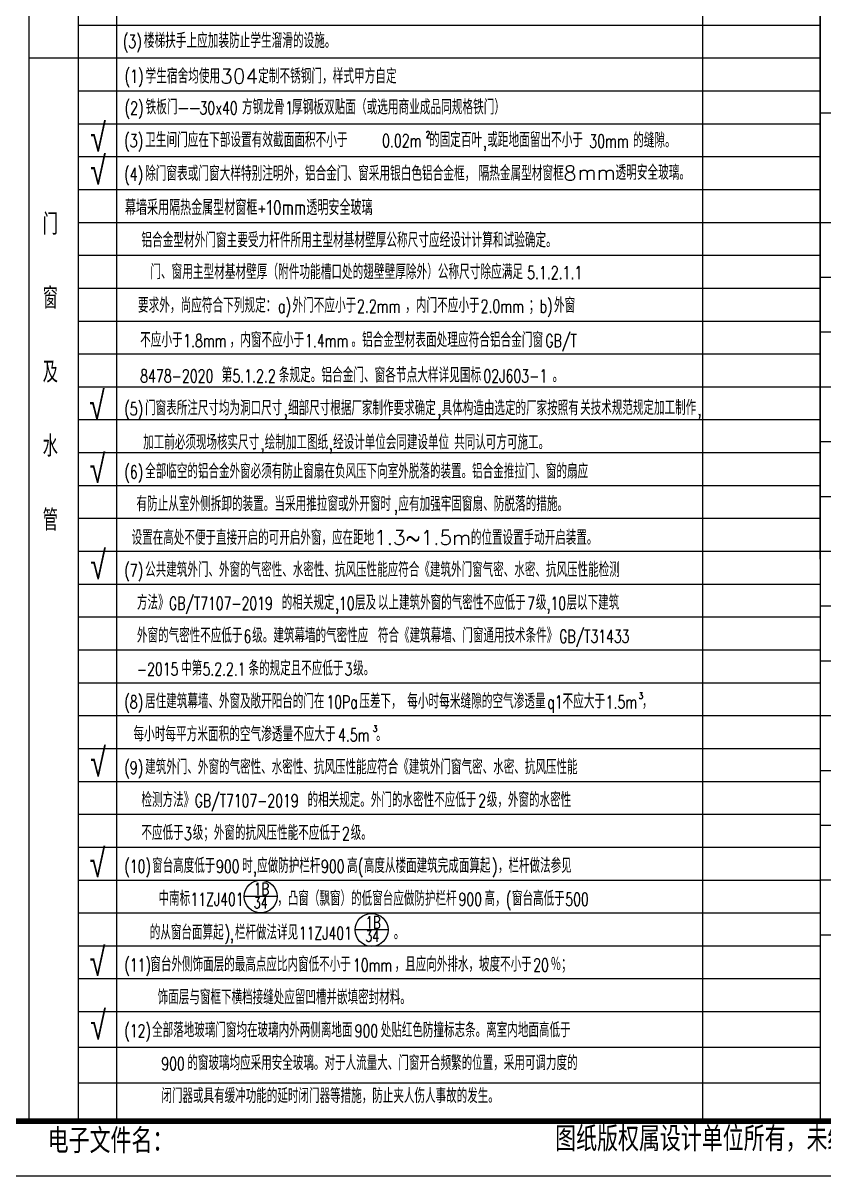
# Model space of a CAD drawing. Extents: x -446699 to 757189, y -606167 to -103070.
# Drawn here: x -320673 to -306050, y -439260 to -418223 of the extents above; entities that cross this region are included whole.
import ezdxf

# ---------------------------------------------------------------- set-up
doc = ezdxf.new("R2010")
doc.units = 0
doc.header["$LTSCALE"] = 1000
doc.header["$MEASUREMENT"] = 0
for name, color, linetype in [('14', 14, 'Continuous'), ('DIM_IDEN', 3, 'Continuous'), ('PUB_TEXT', 7, 'Continuous'), ('PUB_TITLE', 4, 'Continuous')]:
    doc.layers.add(name, color=color, linetype=linetype)
doc.styles.add('_TCH_DIM', font='SIMPLEX', dxfattribs={"bigfont": 'GBCBIG'})
doc.styles.add('_TCH_LABEL', font='COMPLEX', dxfattribs={"bigfont": 'GBCBIG'})
doc.styles.add('HZTXT', font='romane.shx', dxfattribs={"width": 0.7, "bigfont": 'hztxt.shx'})
doc.styles.get("Standard").update_dxf_attribs({"font": 'gbenor.shx', "bigfont": 'gbcbig.shx'})
doc.styles.add('天正', font='simplex8.shx', dxfattribs={"width": 0.8, "bigfont": 'hztxt.shx'})

# ---------------------------------------------------------------- blocks, each defined once
blk = doc.blocks.new('YHYHHRR')
at = {"layer": '14', "color": 14}
for p, q in [((256875, 490950), (256881, 460850)), ((256881, 479250), (266881, 479250)), ((256881, 477250), (266881, 477250)), ((256881, 476250), (266881, 476250)), ((256881, 475250), (266881, 475250)), ((256881, 474250), (266881, 474250)), ((256881, 473250), (266881, 473250)), ((256881, 472250), (266881, 472250)), ((256881, 471250), (266881, 471250)), ((256881, 470250), (266881, 470250)), ((256881, 469250), (266881, 469250)), ((256881, 468250), (266881, 468250)), ((256881, 468250), (266881, 468250)), ((256881, 468250), (266881, 468250)), ((256881, 467250), (266881, 467250)), ((256881, 466250), (266881, 466250)), ((256881, 465250), (266881, 465250)), ((256881, 464250), (266881, 464250)), ((256881, 464250), (266881, 464250))]:
    blk.add_line(p, q, dxfattribs=at)
at = {"layer": '14', "style": 'HZTXT', "width": 0.85}
for s, p in [('电子文件名：', (242776, 460265)), ('图纸版权属设计单位所有，未经许可，外人及外单位不得翻印复制作为其他工程之用。', (252043, 460301))]:
    blk.add_text(s, height=450, rotation=359.9997, dxfattribs=at).set_placement(p)

msp = doc.modelspace()

# ---------------------------------------------------------------- linework, layer by layer
at = {"layer": 'DIM_IDEN'}
for p, q in [((-316034.9, -434160.4), (-316634.9, -434160.4)), ((-314009.2, -434770.1), (-314609.2, -434770.1))]:
    msp.add_line(p, q, dxfattribs=at)
for centre in [(-316334.9, -434160.4), (-314309.2, -434770.1)]:
    msp.add_circle(centre, 300, dxfattribs=at)
at = {"layer": 'PUB_TITLE'}
for p, q in [((-306114.7, -438259.6), (-306114.7, -398259.6)), ((-319664.7, -418259.6), (-306114.7, -418259.6)), ((-320564.7, -418859.6), (-306114.7, -418859.6)), ((-319664.7, -419459.6), (-306114.7, -419459.6)), ((-319664.7, -420059.6), (-306114.7, -420059.6)), ((-319664.7, -420659.6), (-306114.7, -420659.6)), ((-319664.7, -421259.6), (-306114.7, -421259.6)), ((-319664.7, -421859.6), (-306114.7, -421859.6)), ((-319664.7, -422459.6), (-306114.7, -422459.6)), ((-319664.7, -423059.6), (-306114.7, -423059.6)), ((-319664.7, -423659.6), (-306114.7, -423659.6)), ((-319664.7, -424259.6), (-306114.7, -424259.6)), ((-319664.7, -424859.6), (-306114.7, -424859.6)), ((-319664.7, -425459.6), (-306114.7, -425459.6)), ((-319664.7, -426059.6), (-306114.7, -426059.6)), ((-319664.7, -426659.6), (-306114.7, -426659.6)), ((-319664.7, -427259.6), (-306114.7, -427259.6)), ((-319664.7, -427859.6), (-306114.7, -427859.6)), ((-319664.7, -428459.6), (-306114.7, -428459.6)), ((-319664.7, -429059.6), (-306114.7, -429059.6)), ((-319664.7, -429659.6), (-306114.7, -429659.6)), ((-319664.7, -430259.6), (-306114.7, -430259.6)), ((-319664.7, -430859.6), (-306114.7, -430859.6)), ((-319664.7, -431459.6), (-306114.7, -431459.6)), ((-319664.7, -432059.6), (-306114.7, -432059.6)), ((-319664.7, -432659.6), (-306114.7, -432659.6)), ((-319664.7, -433259.6), (-306114.7, -433259.6)), ((-319664.7, -433859.6), (-306114.7, -433859.6)), ((-319664.7, -434459.6), (-306114.7, -434459.6)), ((-319664.7, -435059.6), (-306114.7, -435059.6)), ((-319664.7, -435659.6), (-306114.7, -435659.6)), ((-319664.7, -436259.6), (-306114.7, -436259.6)), ((-319664.7, -436909.6), (-306114.7, -436909.6)), ((-319664.7, -437559.6), (-306114.7, -437559.6))]:
    msp.add_line(p, q, dxfattribs=at)
for points in [[(-354514.7, -439259.6), (-295114.7, -439259.6), (-295114.7, -397259.6), (-354514.7, -397259.6)], [(-320564.7, -438259.6), (-296114.9, -438259.6), (-296114.5, -398259.6), (-320564.7, -398259.6)]]:
    msp.add_lwpolyline(points, close=True, dxfattribs=at)
at = {"layer": 'PUB_TITLE', "const_width": 100}
msp.add_lwpolyline([(-352014.7, -438259.6), (-296114.7, -438259.6), (-296114.7, -398259.6), (-352014.7, -398259.6)], close=True, dxfattribs=at)
at = {"layer": 'PUB_TITLE'}
for points in [[(-320564.7, -398259.6), (-320564.7, -438259.6)], [(-319664.7, -398259.6), (-319664.7, -438259.6)], [(-318964.7, -398305.9), (-318964.7, -438259.6)], [(-308264.7, -398259.6), (-308264.7, -438259.6)]]:
    msp.add_lwpolyline(points, dxfattribs=at)

# ---------------------------------------------------------------- block references
msp.add_blockref('YHYHHRR', (-563000.3, -899109.1))

# ---------------------------------------------------------------- texts
at = {"layer": 'PUB_TEXT', "color": 4}
msp.add_text('幕墙采用隔热金属型材窗框+10mm透明安全玻璃', height=280, dxfattribs=at).set_placement((-318813.3, -421728.3, 0))
at = {"layer": 'PUB_TEXT', "color": 7, "style": '_TCH_LABEL', "width": 0.705882}
for s, height, p in [('1B', 224.52, (-316458.7, -434136.3)), ('34', 205.27, (-316458.7, -434377.8)), ('1B', 224.52, (-314421.4, -434746)), ('34', 205.27, (-314421.4, -434987.5))]:
    msp.add_text(s, height=height, dxfattribs=at).set_placement(p)
at = {"layer": 'PUB_TITLE'}
for s, height, style, width, p in [('(3)', 238, '_TCH_DIM', 0.705882, (-318851.5, -418678.7)), ('(1)', 238, '_TCH_DIM', 0.705882, (-318819.6, -419312.6)), ('(2)', 238, '_TCH_DIM', 0.705882, (-318819.6, -419891)), ('30x40', 238, '_TCH_DIM', 0.705882, (-317452.6, -419891)), ('1', 238, '_TCH_DIM', 0.705882, (-315890.2, -419891)), ('√', 500, '天正', 0.8, (-319446.8, -420566)), ('(3)', 238, '_TCH_DIM', 0.705882, (-318826.9, -420489.2)), ('0.02m', 238, '_TCH_DIM', 0.705882, (-314117.8, -420489.2)), ('2', 119, '_TCH_DIM', 0.705882, (-313317.8, -420314.2)), ('30mm', 238, '_TCH_DIM', 0.705882, (-310334.3, -420496.8)), (',', 238, '_TCH_DIM', 0.705882, (-312278.8, -420489.2)), ('√', 500, '天正', 0.8, (-319446.8, -421166)), ('(4)', 238, '_TCH_DIM', 0.705882, (-318828.4, -421102.6)), ('5.1.2.1.1', 238, '_TCH_DIM', 0.705882, (-311469.1, -422896.8)), ('a)', 238, '_TCH_DIM', 0.705882, (-316019.4, -423508.4)), ('b)', 238, '_TCH_DIM', 0.705882, (-311243.1, -423508.4)), ('2.2mm', 238, '_TCH_DIM', 0.705882, (-314575.9, -423508.4)), ('2.0mm', 238, '_TCH_DIM', 0.705882, (-312319.7, -423508.4)), ('GB/T', 238, '_TCH_DIM', 0.705882, (-311138.6, -424138.5)), ('1.8mm', 238, '_TCH_DIM', 0.705882, (-317749.5, -424138.5)), ('1.4mm', 238, '_TCH_DIM', 0.705882, (-315525.3, -424138.5)), ('8478-2020', 238, '_TCH_DIM', 0.705882, (-318535.9, -424781)), ('5.1.2.2', 238, '_TCH_DIM', 0.705882, (-316851.3, -424781)), ('02J603-1', 238, '_TCH_DIM', 0.705882, (-312267.9, -424781)), ('√', 495.2, '天正', 0.8, (-319466.7, -425454.3)), ('(5)', 235.7, '_TCH_DIM', 0.705882, (-318824.7, -425380)), (',', 235.7, '_TCH_DIM', 0.705882, (-315913.4, -425380)), (',', 235.7, '_TCH_DIM', 0.705882, (-313108.5, -425380)), (',', 235.7, '_TCH_DIM', 0.705882, (-308359.4, -425374.5)), (',', 235.7, '_TCH_DIM', 0.705882, (-316338.6, -426004.5)), (',', 235.7, '_TCH_DIM', 0.705882, (-315091.2, -426004.5)), ('√', 495.2, '天正', 0.8, (-319455.8, -426608.3)), ('(6)', 235.7, '_TCH_DIM', 0.705882, (-318823.9, -426534)), ('√', 500, '天正', 0.8, (-319446.8, -428366)), ('(7)', 235.7, '_TCH_DIM', 0.705882, (-318823.9, -428330)), ('GB/T7107-2019', 235.697, '_TCH_DIM', 0.705882, (-318009.4, -428930)), (',10', 235.7, '_TCH_DIM', 0.705882, (-314976.1, -428930)), ('7', 235.7, '_TCH_DIM', 0.705882, (-311467.8, -428930)), (',10', 235.7, '_TCH_DIM', 0.705882, (-311114.7, -428930)), ('6', 235.7, '_TCH_DIM', 0.705882, (-316646.6, -429530)), ('GB/T31433', 235.7, '_TCH_DIM', 0.705882, (-310883.7, -429530)), ('-2015', 235.7, '_TCH_DIM', 0.705882, (-318593.5, -430130)), ('5.2.2.1', 235.7, '_TCH_DIM', 0.705882, (-317396, -430130)), ('3', 235.7, '_TCH_DIM', 0.705882, (-314804, -430130)), ('(8)', 235.7, '_TCH_DIM', 0.705882, (-318823.9, -430730)), ('10Pa', 235.7, '_TCH_DIM', 0.705882, (-315133.8, -430730)), ('q1', 238, '_TCH_DIM', 0.705882, (-311102.8, -430731.7)), ('1.5m', 238, '_TCH_DIM', 0.705882, (-310036.4, -430731.7)), ('3', 119, '_TCH_DIM', 0.705882, (-309428.4, -430556.7)), ('3', 119, '_TCH_DIM', 0.705882, (-314283.2, -431156.7)), ('4.5m', 238, '_TCH_DIM', 0.705882, (-314923.2, -431331.7)), ('√', 500, '天正', 0.8, (-319446.8, -431966)), ('(9)', 235.7, '_TCH_DIM', 0.705882, (-318823.9, -431930)), ('GB/T7107-2019', 235.697, '_TCH_DIM', 0.705882, (-317538.3, -432530)), ('2', 235.7, '_TCH_DIM', 0.705882, (-312363.3, -432530)), ('3', 235.7, '_TCH_DIM', 0.705882, (-317733, -433130)), ('2', 235.7, '_TCH_DIM', 0.705882, (-314848.8, -433130)), ('√', 495.2, '天正', 0.8, (-319455.8, -433804.3)), ('(10)', 235.7, '_TCH_DIM', 0.705882, (-318823.9, -433730)), ('900', 235.7, '_TCH_DIM', 0.705882, (-317148.6, -433730)), ('900', 235.7, '_TCH_DIM', 0.705882, (-315231.2, -433730)), ('(', 235.7, '_TCH_DIM', 0.705882, (-314561.2, -433730)), (')', 235.7, '_TCH_DIM', 0.705882, (-312113.9, -433730)), (',', 235.7, '_TCH_DIM', 0.705882, (-316478.6, -433730)), ('11ZJ401', 235.7, '_TCH_DIM', 0.705882, (-317615.7, -434330)), ('900', 235.7, '_TCH_DIM', 0.705882, (-312721.4, -434330)), ('(', 235.7, '_TCH_DIM', 0.705882, (-311856.7, -434330)), ('500', 235.7, '_TCH_DIM', 0.705882, (-310772.3, -434330)), ('),', 235.7, '_TCH_DIM', 0.705882, (-316995.4, -434947.8)), ('11ZJ401', 235.7, '_TCH_DIM', 0.705882, (-315637.1, -434947.8)), ('√', 495.2, '天正', 0.8, (-319455.8, -435604.3)), ('(11)', 235.7, '_TCH_DIM', 0.705882, (-318823.9, -435530)), ('10mm', 235.7, '_TCH_DIM', 0.705882, (-314649.3, -435530)), ('20', 235.7, '_TCH_DIM', 0.705882, (-311357.7, -435530)), ('√', 500, '天正', 0.8, (-319446.8, -436766)), ('(12)', 235.7, '_TCH_DIM', 0.705882, (-318823.9, -436730)), ('900', 235.7, '_TCH_DIM', 0.705882, (-314617.6, -436730)), ('900', 235.7, '_TCH_DIM', 0.705882, (-318148.3, -437330))]:
    msp.add_text(s, height=height, dxfattribs=dict(at, style=style, width=width)).set_placement(p)
at = {"layer": 'PUB_TITLE', "style": '_TCH_DIM'}
for s, height, p in [('楼梯扶手上应加装防止学生溜滑的设施。', 270.071, (-318467.5, -418678.7)), ('学生宿舍均使用304定制不锈钢门，样式甲方自定', 270.071, (-318435.6, -419325.8)), ('铁板门——', 270.07, (-318435.6, -419891)), ('方钢龙骨', 270.07, (-316676.6, -419891)), ('厚钢板双贴面（或选用商业成品同规格铁门）', 270.071, (-315762.2, -419891)), ('卫生间门应在下部设置有效截面面积不小于', 270.071, (-318442.9, -420489.2)), ('的固定百叶', 270.07, (-313261.8, -420489.2)), ('或距地面留出不小于', 270.07, (-312198.8, -420489.2)), ('的缝隙。', 270.07, (-309534.3, -420496.8)), ('除门窗表或门窗大样特别注明外，铝合金门、窗采用银白色铝合金框，', 270.071, (-318444.4, -421102.6)), ('隔热金属型材窗框8', 270.07, (-312356.1, -421097.5)), ('mm透明安全玻璃。', 270.07, (-310549.4, -421084.3)), ('门', 385.8, (-320313.6, -422084.5)), ('铝合金型材外门窗主要受力杆件所用主型材基材壁厚公称尺寸应经设计计算和试验确定。', 270.071, (-318512.1, -422317.8)), ('门、窗用主型材基材壁厚（附件功能槽口处的翅壁壁厚除外）公称尺寸除应满足', 270.071, (-318350, -422896.8)), ('窗', 385.8, (-320313.6, -423434.5)), ('要求外，尚应符合下列规定：', 270.071, (-318575.2, -423508.4)), ('外门不应小于', 270.07, (-315755.4, -423508.4)), ('，内门不应小于', 270.07, (-313695.9, -423508.4)), ('外窗', 270.07, (-310979.1, -423508.4)), ('；', 270.1, (-311439.7, -423508.4)), ('不应小于', 270.07, (-318535.9, -424138.5)), ('，内窗不应小于', 270.07, (-316901.5, -424138.5)), ('。铝合金型材表面处理应符合铝合金门窗', 270.071, (-314677.3, -424138.5)), ('及', 385.8, (-320313.6, -424784.5)), ('第', 270.1, (-317047.9, -424781)), ('条规定。铝合金门、窗各节点大样详见国标', 270.071, (-316003.3, -424781)), ('。', 270.1, (-311003.9, -424781)), ('门窗表所注尺寸均为洞口尺寸', 267.457, (-318444.5, -425380)), ('细部尺寸根据厂家制作要求确定', 267.457, (-315834.2, -425380)), ('具体构造由选定的厂家按照有', 267.457, (-313029.3, -425380)), ('关技术规范规定加工制作', 267.457, (-310501.1, -425374.5)), ('水', 385.8, (-320313.6, -426134.5)), ('加工前必须现场核实尺寸', 267.457, (-318480.2, -426004.5)), ('绘制加工图纸', 267.46, (-316259.4, -426004.5)), ('经设计单位会同建设单位', 267.457, (-315012, -426004.5)), ('共同认可方可施工。', 267.46, (-312801.1, -426004.5)), ('管', 385.8, (-320313.6, -427484.5)), ('公共建筑外门、外窗的气密性、水密性、抗风压性能应符合《建筑外门窗气密、水密、抗风压性能检测', 267.457, (-318443.6, -428330)), ('方法》', 267.46, (-318593.5, -428930)), ('的相关规定', 267.46, (-315949.6, -428930)), ('层及', 267.46, (-314611.7, -428930)), ('以上建筑外窗的气密性不应低于', 267.457, (-314193.5, -428930)), ('级', 267.5, (-311309.4, -428930)), ('层以下建筑', 267.46, (-310750.2, -428930)), ('外窗的气密性不应低于', 267.46, (-318593.5, -429530)), ('级。建筑幕墙的气密性应', 267.457, (-316488.1, -429530)), ('符合《建筑幕墙、门窗通用技术条件》', 267.457, (-314193.5, -429530)), ('中第', 267.46, (-317785.4, -430130)), ('条的规定且不应低于', 267.46, (-316556.2, -430130)), ('级。', 267.46, (-314645.5, -430130)), ('居住建筑幕墙、外窗及敞开阳台的门在', 267.457, (-318443.6, -430730)), ('压差下，', 267.46, (-314531.7, -430730)), ('每小时每米缝隙的空气渗透量', 270.071, (-313658.5, -430731.7)), ('不应大于', 270.07, (-310822.8, -430731.7)), ('，', 270.1, (-309372.4, -430731.7)), ('每小时每平方米面积的空气渗透量不应大于', 270.071, (-318658.5, -431331.7)), ('。', 270.1, (-314227.2, -431331.7)), ('建筑外门、外窗的气密性、水密性、抗风压性能应符合《建筑外门窗气密、水密、抗风压性能', 267.457, (-318443.6, -431930)), ('检测方法》', 267.46, (-318511.8, -432530)), ('的相关规定。外门的水密性不应低于', 267.457, (-315478.4, -432530)), ('级，外窗的水密性', 267.46, (-312204.9, -432530)), ('不应低于', 267.46, (-318511.8, -433130)), ('级；外窗的抗风压性能不应低于', 267.457, (-317574.5, -433130)), ('级。', 267.46, (-314690.4, -433130)), ('窗台高度低于', 267.46, (-318316.8, -433730)), ('时', 267.5, (-316673.3, -433730)), ('应做防护栏杆', 267.46, (-316399.4, -433730)), ('高', 267.5, (-314755.9, -433730)), ('高度从楼面建筑完成面算起', 267.457, (-314450.2, -433730)), ('，栏杆做法参见', 267.46, (-312003, -433730)), ('中南标', 267.46, (-318199.8, -434330)), ('，凸窗（飘窗）的低窗台应做防护栏杆', 267.457, (-316031.2, -434330)), ('高，', 267.46, (-312246, -434330)), ('窗台高低于', 267.46, (-311745.7, -434330)), ('的从窗台面算起', 267.46, (-318358.3, -434947.8)), ('栏杆做法详见', 267.46, (-316805.3, -434947.8)), ('。', 267.5, (-313902.1, -434947.8)), ('窗台外侧饰面层的最高点应比内窗低不小于', 267.457, (-318348.5, -435530)), ('，且应向外排水，坡度不小于', 267.457, (-313888.8, -435530)), ('％；', 267.46, (-311040.8, -435530)), ('饰面层与窗框下横档接缝处应留凹槽并嵌填密封材料。', 267.457, (-318214.4, -436130)), ('全部落地玻璃门窗均在玻璃内外两侧离地面', 267.457, (-318316.8, -436730)), ('处贴红色防撞标志条。离室内地面高低于', 267.457, (-314142.3, -436730)), ('的窗玻璃均应采用安全玻璃。对于人流量大、门窗开合频繁的位置，采用可调力度的', 267.457, (-317672.9, -437330)), ('闭门器或具有缓冲功能的延时闭门器等措施，防止夹人伤人事故的发生。', 267.457, (-318148.3, -437930))]:
    msp.add_text(s, height=height, dxfattribs=at).set_placement(p)
at = {"layer": 'PUB_TITLE', "color": 4, "style": '_TCH_DIM'}
for s, height, p in [('全部临空的铝合金外窗必须有防止窗扇在负风压下向室外脱落的装置。铝合金推拉门、窗的扇应', 267.457, (-318443.6, -426534)), ('有防止从室外侧拆卸的装置。当采用推拉窗或外开窗时', 269.123, (-318602.7, -427130)), ('应有加强牢固窗扇、防脱落的措施。', 269.123, (-313821.3, -427130)), ('设置在高处不便于直接开启的可开启外窗，应在距地1.3~1.5m的位置设置手动开启装置。', 267.457, (-318690.4, -427745.3))]:
    msp.add_text(s, height=height, dxfattribs=at).set_placement(p)
at = {"layer": 'PUB_TITLE', "color": 6, "style": '_TCH_DIM', "width": 0.705882}
msp.add_text(',', height=237.2, dxfattribs=at).set_placement((-313901, -427130))

doc.saveas('drawing.dxf')
